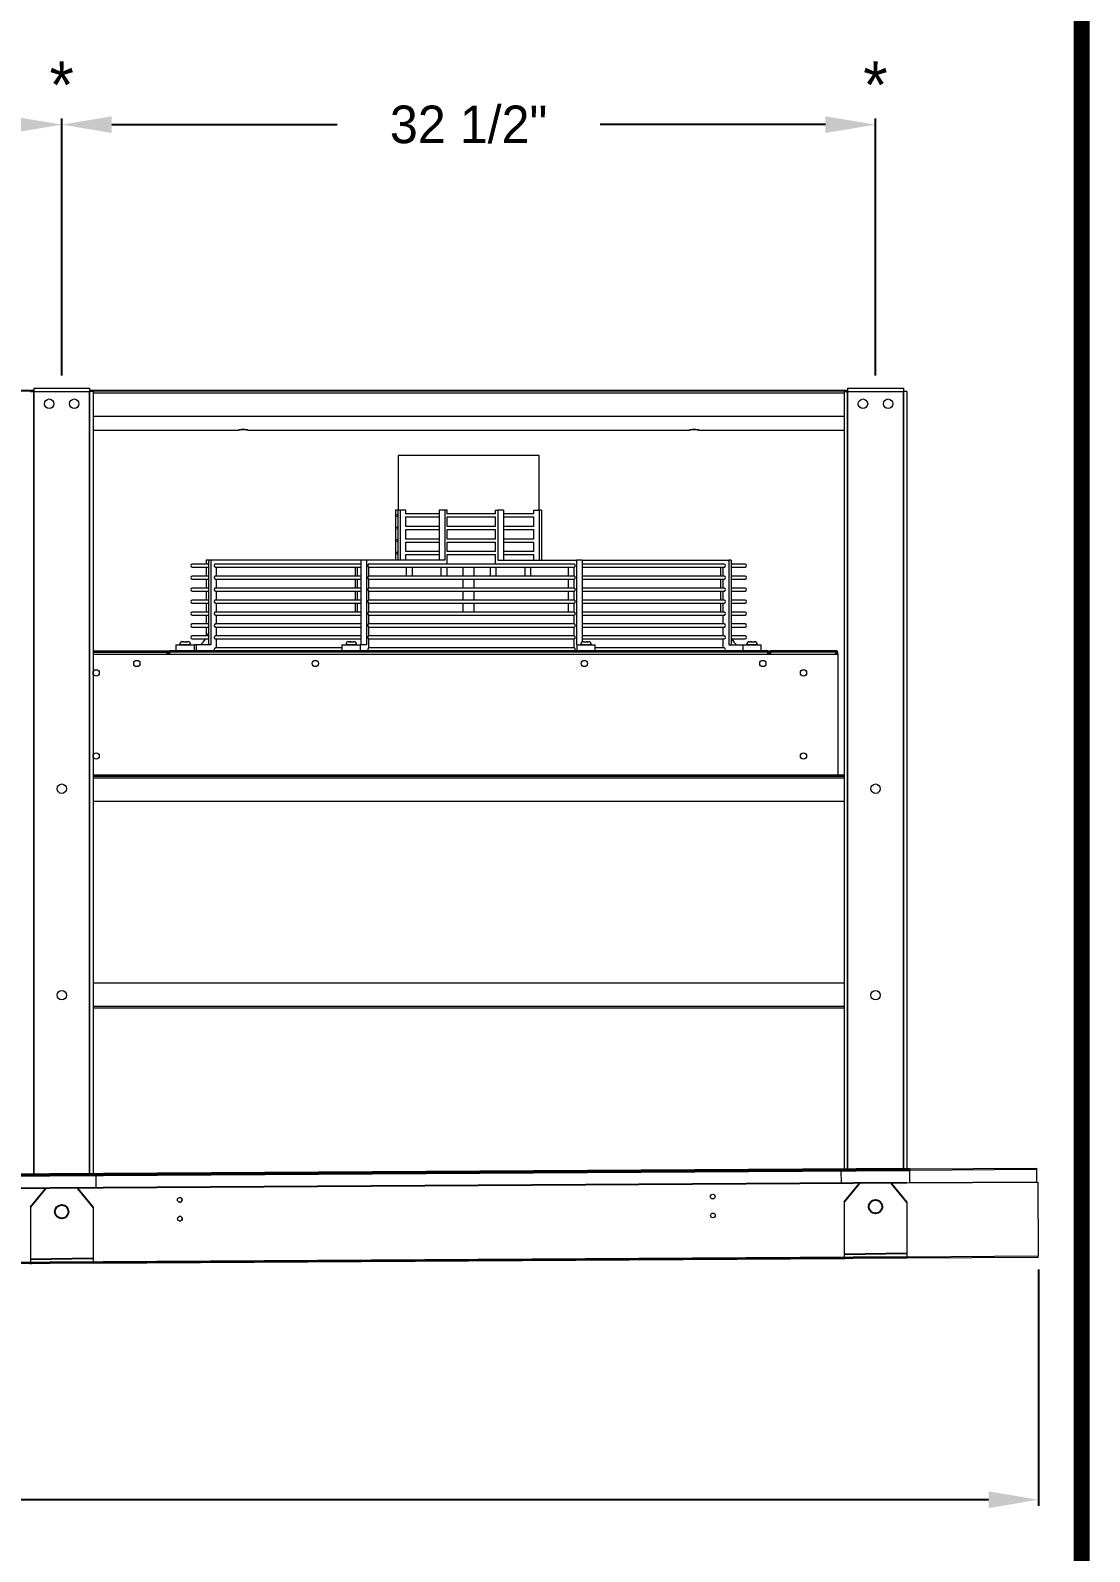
# Model space of a CAD drawing. Extents: x 6 to 271, y -23 to 146.
# Drawn here: x 225 to 267.3, y 29.4 to 90.2 of the extents above; entities that cross this region are included whole.
import ezdxf
from ezdxf.enums import TextEntityAlignment as Align

# ---------------------------------------------------------------- set-up
doc = ezdxf.new("R2010")
doc.units = 0
doc.header["$MEASUREMENT"] = 0
doc.layers.get('0').update_dxf_attribs({"linetype": 'CONTINUOUS'})
doc.layers.get('Defpoints').update_dxf_attribs({"linetype": 'CONTINUOUS'})
doc.dimstyles.get("Standard").update_dxf_attribs({"dimtxt": 1.5, "dimasz": 2, "dimexe": 0.25, "dimexo": 0.5, "dimgap": 0.75, "dimtad": 0, "dimtih": 1, "dimtoh": 1, "dimdec": 4, "dimzin": 0, "dimdsep": 46, "dimlunit": 5, "dimtxsty": 'STANDARD', "dimcen": 0.125, "dimclrd": 1, "dimclre": 1, "dimclrt": 1, "dimadec": 0, "dimazin": 0, "dimtfac": 1, "dimtdec": 4, "dimtofl": 0, "dimtmove": 0, "dimatfit": 3, "dimfxl": 1, "dimfrac": 2, "dimtolj": 1, "dimtzin": 0, "dimarcsym": 0})

# ---------------------------------------------------------------- blocks, each defined once
blk = doc.blocks.new('*D30')
at = {"color": 7, "lineweight": -2}
for p, q in [((265.292, 40.675), (265.292, 31.237)), ((90.295, 39.586), (90.295, 31.237)), ((92.295, 31.487), (174.794, 31.487)), ((263.292, 31.487), (180.794, 31.487))]:
    blk.add_line(p, q, dxfattribs=at)
at = {"color": 7}
for points in [[(92.295, 31.82), (92.295, 31.153), (90.295, 31.487)], [(263.292, 31.82), (263.292, 31.153), (265.292, 31.487)]]:
    blk.add_solid(points, dxfattribs=at)
at = {"layer": 'Defpoints', "color": 0}
for p in [(265.292, 41.175), (90.295, 40.086), (265.292, 31.487)]:
    blk.add_point(p, dxfattribs=at)
at = {"color": 7, "insert": (177.794, 31.487), "char_height": 1.5, "attachment_point": 5}
blk.add_mtext('\\A1;175"', dxfattribs=at)
blk = doc.blocks.new('*D35')
at = {"color": 7, "lineweight": -2}
for p, q in [((194.277, 76.382), (194.277, 86.652)), ((196.277, 86.402), (207.777, 86.402)), ((224.277, 86.402), (212.777, 86.402)), ((226.277, 76.382), (226.277, 86.652))]:
    blk.add_line(p, q, dxfattribs=at)
at = {"color": 7}
for points in [[(196.277, 86.735), (196.277, 86.068), (194.277, 86.402)], [(224.277, 86.735), (224.277, 86.068), (226.277, 86.402)]]:
    blk.add_solid(points, dxfattribs=at)
at = {"layer": 'Defpoints', "color": 0}
for p in [(226.277, 86.402), (194.277, 75.882), (226.277, 75.882)]:
    blk.add_point(p, dxfattribs=at)
at = {"color": 7, "insert": (210.277, 86.402), "char_height": 1.5, "attachment_point": 5}
blk.add_mtext('\\A1;32"', dxfattribs=at)
blk = doc.blocks.new('*D36')
at = {"color": 7, "lineweight": -2}
for p, q in [((226.277, 76.382), (226.277, 86.652)), ((228.277, 86.402), (237.277, 86.402)), ((256.777, 86.402), (247.777, 86.402)), ((258.777, 76.382), (258.777, 86.652))]:
    blk.add_line(p, q, dxfattribs=at)
at = {"color": 7}
for points in [[(228.277, 86.735), (228.277, 86.068), (226.277, 86.402)], [(256.777, 86.735), (256.777, 86.068), (258.777, 86.402)]]:
    blk.add_solid(points, dxfattribs=at)
at = {"layer": 'Defpoints', "color": 0}
for p in [(258.777, 86.402), (226.277, 75.882), (258.777, 75.882)]:
    blk.add_point(p, dxfattribs=at)
at = {"color": 7, "insert": (242.527, 86.402), "char_height": 1.5, "attachment_point": 5}
blk.add_mtext('\\A1;32 1/2"', dxfattribs=at)

msp = doc.modelspace()

# ---------------------------------------------------------------- linework, layer by layer
at = {"color": 0, "linetype": 'Continuous', "lineweight": 15}
for p, q in [((195.3912, 75.79855), (225.1622, 75.79855)), ((225.0267, 75.74684), (225.1612, 75.74684)), ((225.1612, 75.74684), (225.1612, 44.48201)), ((225.1622, 75.74684), (225.1612, 75.74684)), ((225.1622, 75.88234), (225.1622, 75.74784)), ((225.1622, 75.88234), (227.3912, 75.88234)), ((225.1622, 75.74784), (227.3912, 75.74784)), ((225.1622, 75.74684), (225.1622, 75.74784)), ((225.1622, 75.74684), (227.3912, 75.74684)), ((225.1622, 44.48201), (225.1622, 75.74684)), ((227.3912, 75.88234), (227.3912, 75.74784)), ((227.3912, 75.79855), (257.6622, 75.79855)), ((227.3912, 75.74684), (227.3912, 75.74784)), ((227.3912, 44.49574), (227.3912, 75.74684)), ((227.3922, 75.74684), (227.3912, 75.74684)), ((227.5267, 75.74684), (227.3922, 75.74684)), ((227.3922, 75.74684), (227.3922, 44.49575)), ((227.5267, 75.74684), (227.5267, 44.49658)), ((227.5267, 75.69384), (257.5267, 75.69384)), ((257.5267, 75.74684), (257.5267, 44.68136)), ((257.5267, 75.74684), (257.6612, 75.74684)), ((257.6612, 75.74684), (257.6612, 44.68219)), ((257.6622, 75.74684), (257.6612, 75.74684)), ((257.6622, 75.88234), (257.6622, 75.74784)), ((257.6622, 75.88234), (259.8912, 75.88234)), ((257.6622, 75.74784), (259.8912, 75.74784)), ((257.6622, 75.74684), (257.6622, 75.74784)), ((257.6622, 75.74684), (259.8912, 75.74684)), ((257.6622, 44.6822), (257.6622, 75.74684)), ((259.8912, 75.88234), (259.8912, 75.74784)), ((259.8912, 75.74684), (259.8912, 75.74784)), ((259.8912, 44.69593), (259.8912, 75.74684)), ((259.8922, 75.74684), (259.8912, 75.74684)), ((260.0267, 75.74684), (259.8922, 75.74684)), ((259.8922, 75.74684), (259.8922, 44.69593)), ((260.0267, 75.74684), (260.0267, 44.69676)), ((227.5267, 74.76509), (257.5267, 74.76509)), ((227.5267, 74.20301), (233.3392, 74.20301)), ((233.7142, 74.20301), (251.3392, 74.20301)), ((251.7142, 74.20301), (257.5267, 74.20301)), ((243.603, 73.19334), (239.7142, 73.19334)), ((245.3392, 73.19334), (243.603, 73.19334)), ((239.60948, 71.00234), (239.60948, 69.00734)), ((239.70286, 71.00234), (239.60948, 71.00234)), ((239.79623, 71.00234), (239.70286, 71.00234)), ((239.70286, 71.00234), (239.70286, 69.00734)), ((239.79623, 71.00234), (239.79623, 69.00734)), ((240.02166, 71.00234), (239.79623, 71.00234)), ((240.02166, 70.85152), (240.02166, 71.00234)), ((241.35703, 70.85246), (240.02166, 70.85246)), ((240.02166, 70.35152), (240.02166, 70.73339)), ((240.02166, 70.73246), (241.35703, 70.73246)), ((241.58245, 71.00234), (241.35703, 71.00234)), ((241.35703, 71.00234), (241.35703, 69.00734)), ((241.58245, 71.00234), (241.58245, 69.00734)), ((241.67583, 71.00234), (241.58245, 71.00234)), ((241.67583, 70.85152), (241.67583, 71.00234)), ((243.603, 70.85246), (241.67583, 70.85246)), ((241.67583, 70.35152), (241.67583, 70.73339)), ((241.67583, 70.73246), (243.603, 70.73246)), ((243.603, 70.85246), (243.603, 71.00234)), ((243.603, 71.00234), (243.69637, 71.00234)), ((243.603, 70.35246), (243.603, 70.73246)), ((243.69637, 71.00234), (243.69637, 69.00734)), ((243.9218, 71.00234), (243.69637, 71.00234)), ((243.9218, 71.00234), (243.9218, 69.00734)), ((245.12511, 70.85246), (243.9218, 70.85246)), ((243.9218, 70.73246), (245.12511, 70.73246)), ((245.12511, 70.85246), (245.12511, 71.00234)), ((245.12511, 71.00234), (245.35054, 71.00234)), ((245.12511, 70.35246), (245.12511, 70.73246)), ((245.35054, 71.00234), (245.35054, 69.00734)), ((245.44391, 71.00234), (245.35054, 71.00234)), ((245.44391, 71.00234), (245.44391, 69.00734)), ((241.35703, 70.35246), (240.02166, 70.35246)), ((240.02166, 69.85152), (240.02166, 70.23339)), ((240.02166, 70.23246), (241.35703, 70.23246)), ((243.603, 70.35246), (241.67583, 70.35246)), ((241.67583, 69.85152), (241.67583, 70.23339)), ((241.67583, 70.23246), (243.603, 70.23246)), ((243.603, 69.85246), (243.603, 70.23246)), ((245.12511, 70.35246), (243.9218, 70.35246)), ((243.9218, 70.23246), (245.12511, 70.23246)), ((245.12511, 69.85246), (245.12511, 70.23246)), ((241.35703, 69.85246), (240.02166, 69.85246)), ((240.02166, 69.35152), (240.02166, 69.73339)), ((240.02166, 69.73246), (241.35703, 69.73246)), ((241.35703, 69.35246), (240.02166, 69.35246)), ((243.603, 69.85246), (241.67583, 69.85246)), ((241.67583, 69.35152), (241.67583, 69.73339)), ((241.67583, 69.73246), (243.603, 69.73246)), ((243.603, 69.35246), (241.67583, 69.35246)), ((243.603, 69.35246), (243.603, 69.73246)), ((245.12511, 69.85246), (243.9218, 69.85246)), ((243.9218, 69.73246), (245.12511, 69.73246)), ((245.12511, 69.35246), (243.9218, 69.35246)), ((245.12511, 69.35246), (245.12511, 69.73246)), ((232.13305, 68.85246), (231.48658, 68.85246)), ((231.48658, 68.73246), (232.13305, 68.73246)), ((232.03968, 69.00734), (232.03968, 68.85246)), ((232.13305, 69.00734), (232.03968, 69.00734)), ((232.03968, 68.73246), (232.03968, 68.37379)), ((232.22643, 69.00734), (232.13305, 69.00734)), ((232.13305, 69.00734), (232.13305, 65.62634)), ((232.22643, 69.00734), (232.22643, 65.62634)), ((238.22151, 69.00734), (232.22643, 69.00734)), ((232.42283, 68.73246), (238.22151, 68.73246)), ((238.22151, 68.85246), (232.4229, 68.85246)), ((232.45185, 68.37379), (232.45185, 68.73246)), ((237.99608, 68.73246), (237.99608, 68.37379)), ((238.08946, 68.37379), (238.08946, 68.73246)), ((238.44694, 69.00734), (238.22151, 69.00734)), ((238.22151, 69.00734), (238.22151, 65.62634)), ((238.44694, 69.00734), (238.44694, 65.62634)), ((241.58245, 69.00734), (238.44694, 69.00734)), ((238.52829, 68.73246), (246.75157, 68.73246)), ((246.75157, 68.85246), (238.52842, 68.85246)), ((238.54031, 68.37379), (238.54031, 68.73246)), ((240.02166, 69.00734), (240.02166, 69.23339)), ((240.02166, 69.23246), (241.35703, 69.23246)), ((241.67583, 68.85246), (241.67583, 69.23339)), ((241.67583, 69.23246), (243.603, 69.23246)), ((243.603, 68.85246), (243.603, 69.23246)), ((243.69637, 69.00734), (246.83189, 69.00734)), ((243.9218, 69.23246), (245.12511, 69.23246)), ((245.12511, 69.00734), (245.12511, 69.23246)), ((246.51308, 68.37379), (246.51308, 68.73246)), ((246.73851, 68.37379), (246.73851, 68.73246)), ((246.83189, 69.00734), (246.83189, 65.62634)), ((247.05731, 69.00734), (246.83189, 69.00734)), ((247.05731, 69.00734), (247.05731, 65.73443)), ((247.05731, 69.00734), (252.92034, 69.00734)), ((252.72643, 68.85246), (247.05731, 68.85246)), ((247.05731, 68.73246), (252.72643, 68.73246)), ((252.60154, 68.37379), (252.60154, 68.73246)), ((252.69492, 68.37379), (252.69492, 68.73246)), ((252.92034, 69.00734), (252.92034, 65.62634)), ((253.01372, 69.00734), (252.92034, 69.00734)), ((253.01372, 69.00734), (253.01372, 65.62634)), ((253.56681, 68.85246), (253.01372, 68.85246)), ((253.01372, 68.73246), (253.56681, 68.73246)), ((232.13305, 68.37379), (231.48658, 68.37379)), ((231.48658, 68.25379), (232.13305, 68.25379)), ((232.03968, 68.25379), (232.03968, 67.89512)), ((232.42283, 68.25379), (238.22151, 68.25379)), ((238.22151, 68.37379), (232.4229, 68.37379)), ((232.45185, 67.89512), (232.45185, 68.25379)), ((237.99608, 68.25379), (237.99608, 67.89512)), ((238.08946, 67.89512), (238.08946, 68.25379)), ((238.52829, 68.25379), (246.75157, 68.25379)), ((246.75157, 68.37379), (238.52842, 68.37379)), ((238.54031, 67.89512), (238.54031, 68.25379)), ((246.51308, 67.89512), (246.51308, 68.25379)), ((246.73851, 67.89512), (246.73851, 68.25379)), ((252.72643, 68.37379), (247.05731, 68.37379)), ((247.05731, 68.25379), (252.72643, 68.25379)), ((252.60154, 67.89512), (252.60154, 68.25379)), ((252.69492, 67.89512), (252.69492, 68.25379)), ((253.56681, 68.37379), (253.01372, 68.37379)), ((253.01372, 68.25379), (253.56681, 68.25379)), ((232.13305, 67.89512), (231.48658, 67.89512)), ((231.48658, 67.77513), (232.13305, 67.77513)), ((232.03968, 67.77513), (232.03968, 67.41646)), ((232.42283, 67.77513), (238.22151, 67.77513)), ((238.22151, 67.89512), (232.4229, 67.89512)), ((232.45185, 67.41646), (232.45185, 67.77513)), ((237.99608, 67.77513), (237.99608, 67.41646)), ((238.08946, 67.41646), (238.08946, 67.77513)), ((238.52829, 67.77513), (246.75157, 67.77513)), ((246.75157, 67.89512), (238.52842, 67.89512)), ((238.54031, 67.41646), (238.54031, 67.77513)), ((246.51308, 67.41646), (246.51308, 67.77513)), ((246.73851, 67.41646), (246.73851, 67.77513)), ((252.72643, 67.89512), (247.05731, 67.89512)), ((247.05731, 67.77513), (252.72643, 67.77513)), ((252.60154, 67.41646), (252.60154, 67.77513)), ((252.69492, 67.41646), (252.69492, 67.77513)), ((253.56681, 67.89512), (253.01372, 67.89512)), ((253.01372, 67.77513), (253.56681, 67.77513)), ((232.13305, 67.41646), (231.48658, 67.41646)), ((231.48658, 67.29646), (232.13305, 67.29646)), ((232.13305, 66.93779), (231.48658, 66.93779)), ((232.03968, 67.29646), (232.03968, 66.93779)), ((232.42283, 67.29646), (238.22151, 67.29646)), ((238.22151, 67.41646), (232.4229, 67.41646)), ((238.22151, 66.93779), (232.4229, 66.93779)), ((232.45185, 66.93779), (232.45185, 67.29646)), ((237.99608, 67.29646), (237.99608, 66.93779)), ((238.08946, 66.93779), (238.08946, 67.29646)), ((238.52829, 67.29646), (246.75157, 67.29646)), ((246.75157, 67.41646), (238.52842, 67.41646)), ((246.75157, 66.93779), (238.52842, 66.93779)), ((238.54031, 66.93779), (238.54031, 67.29646)), ((246.51308, 66.93779), (246.51308, 67.29646)), ((246.73851, 66.93779), (246.73851, 67.29646)), ((252.72643, 67.41646), (247.05731, 67.41646)), ((247.05731, 67.29646), (252.72643, 67.29646)), ((252.72643, 66.93779), (247.05731, 66.93779)), ((252.60154, 66.93779), (252.60154, 67.29646)), ((252.69492, 66.93779), (252.69492, 67.29646)), ((253.56681, 67.41646), (253.01372, 67.41646)), ((253.01372, 67.29646), (253.56681, 67.29646)), ((253.56681, 66.93779), (253.01372, 66.93779)), ((231.48658, 66.81779), (232.13305, 66.81779)), ((232.13305, 66.45913), (231.48658, 66.45913)), ((231.48658, 66.33913), (232.13305, 66.33913)), ((232.03968, 66.81779), (232.03968, 66.45913)), ((232.03968, 66.33913), (232.03968, 65.98046)), ((232.42283, 66.81779), (238.22151, 66.81779)), ((232.42283, 66.33913), (238.22151, 66.33913)), ((238.22151, 66.45913), (232.4229, 66.45913)), ((232.45185, 66.45913), (232.45185, 66.81779)), ((232.45185, 65.98046), (232.45185, 66.33913)), ((238.52829, 66.81779), (246.75157, 66.81779)), ((238.52829, 66.33913), (246.75157, 66.33913)), ((246.75157, 66.45913), (238.52842, 66.45913)), ((238.54031, 66.45913), (238.54031, 66.81779)), ((238.54031, 65.98046), (238.54031, 66.33913)), ((246.73851, 66.45913), (246.73851, 66.81779)), ((246.73851, 65.98046), (246.73851, 66.33913)), ((247.05731, 66.81779), (252.72643, 66.81779)), ((252.72643, 66.45913), (247.05731, 66.45913)), ((247.05731, 66.33913), (252.72643, 66.33913)), ((252.69492, 66.45913), (252.69492, 66.81779)), ((252.69492, 65.98046), (252.69492, 66.33913)), ((253.01372, 66.81779), (253.56681, 66.81779)), ((253.56681, 66.45913), (253.01372, 66.45913)), ((253.01372, 66.33913), (253.56681, 66.33913)), ((230.84017, 65.62634), (230.86826, 65.62634)), ((230.86826, 65.62634), (231.57817, 65.62634)), ((231.42792, 65.62734), (230.99042, 65.62734)), ((231.11442, 65.75134), (231.11458, 65.75134)), ((231.11731, 65.75134), (231.11458, 65.75134)), ((231.11731, 65.75134), (231.12781, 65.75134)), ((231.13849, 65.75134), (231.12781, 65.75134)), ((231.13849, 65.75134), (231.21453, 65.75134)), ((231.22609, 65.75134), (231.21453, 65.75134)), ((231.23237, 65.75134), (231.22609, 65.75134)), ((231.23237, 65.75134), (231.25773, 65.75134)), ((231.27228, 65.75134), (231.25773, 65.75134)), ((231.27228, 65.75134), (231.30392, 65.75134)), ((232.13305, 65.98046), (231.48658, 65.98046)), ((231.48658, 65.86046), (232.13305, 65.86046)), ((231.64346, 65.62634), (231.57817, 65.62634)), ((231.64346, 65.62634), (231.64346, 65.38234)), ((232.22643, 65.62634), (231.64346, 65.62634)), ((232.42283, 65.86046), (238.22151, 65.86046)), ((238.22151, 65.98046), (232.4229, 65.98046)), ((232.45185, 65.5018), (232.45185, 65.86046)), ((237.46983, 65.62634), (237.49791, 65.62634)), ((237.49791, 65.62634), (238.20782, 65.62634)), ((238.05758, 65.62734), (237.62008, 65.62734)), ((237.74407, 65.75134), (237.77572, 65.75134)), ((237.79026, 65.75134), (237.77572, 65.75134)), ((237.79026, 65.75134), (237.81563, 65.75134)), ((237.82191, 65.75134), (237.81563, 65.75134)), ((237.83347, 65.75134), (237.82191, 65.75134)), ((237.83347, 65.75134), (237.90951, 65.75134)), ((237.92019, 65.75134), (237.90951, 65.75134)), ((237.92019, 65.75134), (237.93069, 65.75134)), ((237.93342, 65.75134), (237.93069, 65.75134)), ((237.93342, 65.75134), (237.93358, 65.75134)), ((238.44694, 65.62634), (238.20782, 65.62634)), ((238.52829, 65.86046), (246.75157, 65.86046)), ((246.75157, 65.98046), (238.52842, 65.98046)), ((238.54031, 65.5018), (238.54031, 65.86046)), ((246.73851, 65.5018), (246.73851, 65.86046)), ((246.83189, 65.62634), (246.84557, 65.62634)), ((246.84557, 65.62634), (246.87366, 65.62634)), ((246.87366, 65.62634), (247.58357, 65.62634)), ((247.01247, 65.62734), (246.99582, 65.62734)), ((247.43332, 65.62734), (247.01247, 65.62734)), ((252.72643, 65.98046), (247.05731, 65.98046)), ((247.05731, 65.86046), (252.72643, 65.86046)), ((247.11982, 65.75134), (247.11997, 65.75134)), ((247.1227, 65.75134), (247.11997, 65.75134)), ((247.1227, 65.75134), (247.13321, 65.75134)), ((247.14389, 65.75134), (247.13321, 65.75134)), ((247.14389, 65.75134), (247.21993, 65.75134)), ((247.23148, 65.75134), (247.21993, 65.75134)), ((247.23776, 65.75134), (247.23148, 65.75134)), ((247.23776, 65.75134), (247.26313, 65.75134)), ((247.27767, 65.75134), (247.26313, 65.75134)), ((247.27767, 65.75134), (247.30932, 65.75134)), ((252.69492, 65.5018), (252.69492, 65.86046)), ((252.92034, 65.62634), (253.47522, 65.62634)), ((253.56681, 65.98046), (253.01372, 65.98046)), ((253.01372, 65.86046), (253.56681, 65.86046)), ((253.47522, 65.62634), (253.50331, 65.62634)), ((253.50331, 65.62634), (254.21322, 65.62634)), ((253.76051, 65.62734), (253.62547, 65.62734)), ((253.74947, 65.75134), (253.78112, 65.75134)), ((254.06297, 65.62734), (253.76051, 65.62734)), ((253.79566, 65.75134), (253.78112, 65.75134)), ((253.79566, 65.75134), (253.82103, 65.75134)), ((253.82731, 65.75134), (253.82103, 65.75134)), ((253.83886, 65.75134), (253.82731, 65.75134)), ((253.83886, 65.75134), (253.9149, 65.75134)), ((253.92558, 65.75134), (253.9149, 65.75134)), ((253.92558, 65.75134), (253.93609, 65.75134)), ((253.93882, 65.75134), (253.93609, 65.75134)), ((253.93882, 65.75134), (253.93897, 65.75134)), ((227.5267, 65.38234), (230.4757, 65.38234)), ((227.5267, 65.33134), (230.4757, 65.33134)), ((227.5267, 65.25734), (257.2767, 65.25734)), ((230.4757, 65.38234), (230.4757, 65.33134)), ((230.4757, 65.33134), (230.4757, 65.25734)), ((230.5267, 65.33134), (230.4767, 65.33134)), ((230.4767, 65.33134), (230.4767, 65.25734)), ((230.5745, 65.33354), (230.5267, 65.33354)), ((230.5267, 65.33354), (230.5267, 65.25734)), ((230.5745, 65.33354), (230.5745, 65.25734)), ((254.4779, 65.38234), (230.5755, 65.38234)), ((230.5755, 65.38234), (230.5755, 65.33354)), ((254.4779, 65.33354), (230.5755, 65.33354)), ((230.5755, 65.33354), (230.5755, 65.25734)), ((237.46983, 65.5018), (232.4229, 65.5018)), ((246.75157, 65.5018), (238.52842, 65.5018)), ((252.72643, 65.5018), (247.58357, 65.5018)), ((254.4779, 65.38234), (254.4779, 65.33354)), ((254.4779, 65.33354), (254.4779, 65.25734)), ((254.4789, 65.33354), (254.5267, 65.33354)), ((254.4789, 65.25734), (254.4789, 65.33354)), ((254.5267, 65.25734), (254.5267, 65.33354)), ((254.5767, 65.33134), (254.5267, 65.33134)), ((254.5767, 65.33134), (254.5767, 65.25734)), ((254.5777, 65.33134), (254.5777, 65.38234)), ((257.2257, 65.38234), (254.5777, 65.38234)), ((254.5777, 65.25734), (254.5777, 65.33134)), ((257.2247, 65.33134), (254.5777, 65.33134)), ((257.2247, 65.33134), (257.1507, 65.25734)), ((257.1527, 65.25734), (257.2257, 65.33034)), ((257.2257, 65.33234), (257.2257, 65.38234)), ((257.2257, 65.33034), (257.2257, 65.25734)), ((257.2767, 65.33134), (257.2267, 65.33134)), ((257.2767, 65.25734), (257.2767, 65.33134)), ((257.2767, 65.25734), (257.2767, 60.43334)), ((227.5267, 60.43334), (257.2767, 60.43334)), ((227.5267, 60.43234), (257.2767, 60.43234)), ((227.5267, 60.38234), (257.5267, 60.38234)), ((227.5267, 60.31884), (257.5267, 60.31884)), ((257.2767, 60.43334), (257.2767, 60.43234)), ((257.2767, 60.43234), (257.2767, 60.38234)), ((257.2777, 60.43234), (257.2777, 60.38234)), ((257.2777, 60.43234), (257.5267, 60.43234)), ((227.5267, 59.38234), (257.5267, 59.38234)), ((227.5267, 52.13234), (257.5267, 52.13234)), ((227.5267, 51.19584), (257.5267, 51.19584)), ((227.5267, 51.13234), (257.5267, 51.13234)), ((227.64574, 44.49563), (257.39516, 44.68041)), ((227.64574, 44.49563), (227.64601, 44.45144)), ((227.64601, 44.45144), (257.39544, 44.63622)), ((227.64919, 43.93971), (227.64601, 44.45144)), ((257.39544, 44.63622), (257.39516, 44.68041)), ((257.39544, 44.63622), (257.39861, 44.1245)), ((260.14511, 44.69749), (265.20751, 44.72894)), ((260.14511, 44.69749), (260.14538, 44.6533)), ((260.14538, 44.6533), (265.20779, 44.68474)), ((260.14856, 44.14158), (260.14538, 44.6533)), ((265.20751, 44.72894), (265.20779, 44.68474)), ((265.20779, 44.68474), (265.21096, 44.17302)), ((227.5267, 43.93825), (257.5267, 44.12459)), ((257.39861, 44.1245), (227.64919, 43.93971)), ((260.0267, 44.14011), (265.27347, 44.1727)), ((265.21096, 44.17302), (260.14856, 44.14158)), ((265.29179, 41.22376), (265.27347, 44.1727)), ((225.0267, 43.16314), (225.0267, 40.94948)), ((227.5267, 43.16314), (227.5267, 40.99047)), ((257.5267, 43.36333), (257.5267, 41.14967)), ((260.0267, 43.36333), (260.0267, 41.19066)), ((227.5267, 40.98919), (257.5267, 41.17553)), ((227.5267, 40.93819), (257.5267, 41.12453)), ((260.0267, 41.19106), (265.29179, 41.22376)), ((260.0267, 41.14006), (265.2411, 41.17244)), ((265.2411, 41.17244), (265.2921, 41.17276))]:
    msp.add_line(p, q, dxfattribs=at)
at = {"color": 0}
for p, q in [((260.14511, 44.69749), (96.39821, 43.68888)), ((96.39854, 43.63622), (260.14539, 44.65295)), ((260.0267, 44.14011), (96.5267, 43.12457)), ((225.63724, 43.90889), (225.0267, 43.16314)), ((226.91615, 43.90889), (227.5267, 43.16314)), ((258.13724, 44.10908), (257.5267, 43.36333)), ((259.41615, 44.10908), (260.0267, 43.36333)), ((260.0267, 41.31566), (257.5267, 41.27467)), ((96.5267, 40.17551), (260.0267, 41.19106)), ((260.0267, 41.14006), (96.5267, 40.12451)), ((227.5267, 41.11547), (225.0267, 41.07448)), ((225.0267, 40.94948), (225.0267, 40.89848)), ((257.5267, 41.14967), (257.5267, 41.09866)), ((260.0267, 41.19106), (260.0267, 41.14006))]:
    msp.add_line(p, q, dxfattribs=at)
at = {"color": 0, "const_width": 0.63999}
msp.add_lwpolyline([(11.00839, -18.24898), (267.00583, -18.24898), (267.00583, 141.74942), (11.00839, 141.74942), (11.00839, -18.24898)], dxfattribs=at)
at = {"color": 0, "linetype": 'Continuous', "lineweight": 15, "flags": 128}
for points in [[(233.3392, 74.20301), (233.34679, 74.20907), (233.36896, 74.21463), (233.40391, 74.21926), (233.44881, 74.22256), (233.50001, 74.22429), (233.55338, 74.22429), (233.60459, 74.22256), (233.64948, 74.21926), (233.68443, 74.21463), (233.7066, 74.20907), (233.7142, 74.20301)], [(233.7142, 74.20301), (233.70653, 74.20906), (233.68433, 74.21462), (233.64938, 74.21923), (233.60451, 74.22253), (233.55336, 74.22425), (233.50004, 74.22425), (233.44888, 74.22253), (233.40401, 74.21923), (233.36906, 74.21462), (233.34686, 74.20906), (233.3392, 74.20301)], [(251.3392, 74.20301), (251.34679, 74.20907), (251.36896, 74.21463), (251.40391, 74.21926), (251.44881, 74.22256), (251.50001, 74.22429), (251.55338, 74.22429), (251.60459, 74.22256), (251.64948, 74.21926), (251.68443, 74.21463), (251.7066, 74.20907), (251.7142, 74.20301)], [(251.7142, 74.20301), (251.70654, 74.20906), (251.68433, 74.21462), (251.64938, 74.21923), (251.60452, 74.22253), (251.55336, 74.22425), (251.50004, 74.22425), (251.44888, 74.22253), (251.40401, 74.21923), (251.36906, 74.21462), (251.34686, 74.20906), (251.3392, 74.20301)], [(246.75157, 68.85246), (246.75162, 68.85246), (246.7609, 68.84728), (246.76858, 68.83275), (246.77336, 68.81135), (246.77442, 68.78673), (246.77159, 68.76308), (246.76534, 68.74444), (246.75674, 68.734), (246.75157, 68.73246)], [(246.75157, 68.37379), (246.75582, 68.37275), (246.76419, 68.36392), (246.7706, 68.34734), (246.77408, 68.32558), (246.77408, 68.302), (246.7706, 68.28024), (246.76419, 68.26366), (246.75582, 68.25483), (246.75157, 68.25379)], [(246.75157, 67.89512), (246.75582, 67.89409), (246.76419, 67.88525), (246.7706, 67.86867), (246.77408, 67.84691), (246.77408, 67.82333), (246.7706, 67.80158), (246.76419, 67.785), (246.75582, 67.77616), (246.75157, 67.77513)], [(246.75157, 67.41646), (246.75582, 67.41542), (246.76419, 67.40658), (246.7706, 67.39001), (246.77408, 67.36825), (246.77408, 67.34467), (246.7706, 67.32291), (246.76419, 67.30633), (246.75582, 67.2975), (246.75157, 67.29646)], [(246.75157, 66.93779), (246.75582, 66.93675), (246.76419, 66.92792), (246.7706, 66.91134), (246.77408, 66.88958), (246.77408, 66.866), (246.7706, 66.84424), (246.76419, 66.82767), (246.75582, 66.81883), (246.75157, 66.81779)], [(246.75157, 66.45913), (246.75582, 66.45809), (246.76419, 66.44925), (246.7706, 66.43268), (246.77408, 66.41092), (246.77408, 66.38734), (246.7706, 66.36558), (246.76419, 66.349), (246.75582, 66.34017), (246.75157, 66.33913)], [(232.13305, 66.12526), (232.0945, 66.00901), (232.08253, 65.98046)], [(246.75157, 65.98046), (246.75582, 65.97942), (246.76419, 65.97059), (246.7706, 65.95401), (246.77408, 65.93225), (246.77408, 65.90867), (246.7706, 65.88691), (246.76419, 65.87034), (246.75582, 65.8615), (246.75157, 65.86046)], [(246.75157, 65.5018), (246.75608, 65.50063), (246.76452, 65.49135), (246.77089, 65.4742), (246.7742, 65.4519), (246.77391, 65.42799), (246.77251, 65.41722)], [(265.2921, 39.86026), (265.2921, 39.86124), (265.29208, 39.86414), (265.29205, 39.86886), (265.29201, 39.8752), (265.29196, 39.88293), (265.2919, 39.89174), (265.29185, 39.90131), (265.29179, 39.91126)]]:
    msp.add_lwpolyline(points, dxfattribs=at)
at = {"color": 0, "linetype": 'Continuous', "lineweight": 15}
for centre, radius in [((225.7767, 75.25734), 0.1875), ((226.7767, 75.25734), 0.1875), ((258.2767, 75.25734), 0.1875), ((259.2767, 75.25734), 0.1875), ((229.2767, 64.88234), 0.125), ((236.4017, 64.88234), 0.125), ((247.1517, 64.88234), 0.125), ((254.2767, 64.88234), 0.125), ((227.6517, 64.50734), 0.125), ((255.9017, 64.50734), 0.125), ((227.6517, 61.18334), 0.125), ((255.9017, 61.18334), 0.125), ((226.2767, 59.88234), 0.1875), ((258.7767, 59.88234), 0.1875), ((226.2767, 51.63234), 0.1875), ((258.7767, 51.63234), 0.1875), ((230.99323, 43.45977), 0.09375), ((252.27682, 43.59197), 0.09375), ((230.99789, 42.70978), 0.09375), ((252.28148, 42.84198), 0.09375)]:
    msp.add_circle(centre, radius, dxfattribs=at)
at = {"color": 0}
for centre in [(226.2767, 42.98746), (258.7767, 43.18765)]:
    msp.add_circle(centre, 0.26853, dxfattribs=at)
at = {"color": 0, "linetype": 'Continuous', "lineweight": 15}
for centre, radius, start, end in [((239.7142, 70.79246), 0.06, 100.8922831, 259.1077169), ((239.7142, 70.29246), 0.06, 100.8922831, 259.1077169), ((239.7142, 69.79246), 0.06, 100.8922831, 259.1077169), ((239.7142, 69.29246), 0.06, 100.8922831, 259.1077169), ((231.48658, 68.79246), 0.06, 90, 270), ((252.72326, 68.79246), 0.06008, 273.0272303, 86.9727697), ((253.56681, 68.79246), 0.06, 270, 90), ((231.48658, 68.31379), 0.06, 90, 270), ((252.72314, 68.31379), 0.06009, 273.1445885, 86.8554115), ((253.56681, 68.31379), 0.06, 270, 90), ((231.48658, 67.83512), 0.06, 90, 270), ((252.72314, 67.83512), 0.06009, 273.1430274, 86.8569726), ((253.56681, 67.83512), 0.06, 270, 90), ((231.48658, 67.35646), 0.06, 90, 270), ((231.48658, 66.87779), 0.06, 90, 270), ((252.72314, 67.35646), 0.06009, 273.1445885, 86.8554115), ((252.72314, 66.87779), 0.06009, 273.1430274, 86.8569726), ((253.56681, 67.35646), 0.06, 270, 90), ((253.56681, 66.87779), 0.06, 270, 90), ((231.48658, 66.39913), 0.06, 90, 270), ((252.72314, 66.39913), 0.06009, 273.1445885, 86.8554115), ((253.56681, 66.39913), 0.06, 270, 90), ((231.11442, 65.62734), 0.124, 90, 180), ((231.30392, 65.62734), 0.124, 0, 90), ((231.48658, 65.92046), 0.06, 90, 270), ((231.1664, 66.38134), 1, 310.9746302, 328.6087893), ((237.74408, 65.62734), 0.124, 90, 180), ((237.93358, 65.62734), 0.124, 0, 90), ((247.11982, 65.62734), 0.124, 90, 180), ((247.30932, 65.62734), 0.124, 0, 90), ((252.72314, 65.92046), 0.06009, 273.1445885, 86.8554115), ((253.887, 66.38134), 1, 211.3912107, 229.0253698), ((253.56681, 65.92046), 0.06, 270, 90), ((253.74947, 65.62734), 0.124, 90, 180), ((253.93897, 65.62734), 0.124, 0, 90), ((230.4757, 65.33134), 0.051, 0, 90), ((230.4757, 65.33134), 0.001, 0, 90), ((230.5755, 65.33354), 0.0488, 90, 180), ((230.5755, 65.33354), 0.001, 90, 180), ((252.72295, 65.44231), 0.05959, 335.0968911, 86.6509162), ((254.4779, 65.33354), 0.0488, 360, 90), ((254.4779, 65.33354), 0.001, 0, 90), ((254.5777, 65.33134), 0.051, 90, 180), ((254.5777, 65.33134), 0.001, 90, 180), ((257.2257, 65.33134), 0.051, 0, 90), ((257.2257, 65.33134), 0.001, 0, 90), ((257.2777, 60.43334), 0.001, 180, 270), ((227.31989, 43.93717), 0.32931, 0.3188823, 0.4418804), ((257.40931, 44.12421), 0.0107, 178.4869955, 182.2737672), ((260.17702, 44.14141), 0.02846, 179.6686691, 181.0920935), ((265.20391, 44.17262), 0.00706, 357.5120103, 3.2487524), ((230.99152, 43.45976), 0.09375, 0.3558767, 89.8320139), ((230.99152, 43.45976), 0.09375, 270.8797399, 0.3558767), ((230.99618, 42.70977), 0.09375, 0.3558767, 89.8320206), ((230.99618, 42.70977), 0.09375, 270.8797329, 0.3558767)]:
    msp.add_arc(centre, radius, start, end, dxfattribs=at)
for points in [[(225.1622, 75.75734), (195.3912, 75.75734)], [(257.6622, 75.75734), (227.3912, 75.75734)], [(227.5267, 74.2026), (233.3392, 74.2026)], [(233.7142, 74.2026), (251.3392, 74.2026)], [(251.7142, 74.2026), (257.5267, 74.2026)], [(239.7142, 73.19334), (239.7142, 71.00234)], [(245.3392, 71.00234), (245.3392, 73.19334)], [(240.03657, 68.73246), (240.03657, 68.37379)], [(240.28656, 68.37379), (240.28656, 68.73246)], [(241.42203, 68.73246), (241.42203, 68.37379)], [(241.67203, 68.37379), (241.67203, 68.73246)], [(242.3002, 68.73246), (242.3002, 68.37379)], [(242.7532, 68.37379), (242.7532, 68.73246)], [(243.38137, 68.73246), (243.38137, 68.37379)], [(243.63137, 68.37379), (243.63137, 68.73246)], [(244.76683, 68.73246), (244.76683, 68.37379)], [(245.01683, 68.37379), (245.01683, 68.73246)], [(242.3002, 68.25379), (242.3002, 67.89512)], [(242.7532, 67.89512), (242.7532, 68.25379)], [(242.3002, 67.77513), (242.3002, 67.41646)], [(242.7532, 67.41646), (242.7532, 67.77513)], [(242.3002, 67.29646), (242.3002, 66.93779)], [(242.7532, 66.93779), (242.7532, 67.29646)], [(230.84017, 65.62634), (230.84017, 65.38234)], [(230.99042, 65.62734), (230.99042, 65.62634)], [(231.11458, 65.75134), (231.1106, 65.75127)], [(231.1106, 65.75127), (231.11731, 65.75134)], [(231.12781, 65.75134), (231.13452, 65.75127)], [(231.13452, 65.75127), (231.13849, 65.75134)], [(231.21453, 65.75134), (231.21618, 65.75127)], [(231.21618, 65.75127), (231.23237, 65.75134)], [(231.25773, 65.75134), (231.27392, 65.75127)], [(231.27392, 65.75127), (231.27228, 65.75134)], [(231.42792, 65.62634), (231.42792, 65.62734)], [(231.57817, 65.38234), (231.57817, 65.62634)], [(237.46983, 65.62634), (237.46983, 65.38234)], [(237.62008, 65.62734), (237.62008, 65.62634)], [(237.77572, 65.75134), (237.77408, 65.75127)], [(237.77408, 65.75127), (237.79026, 65.75134)], [(237.81563, 65.75134), (237.83182, 65.75127)], [(237.83182, 65.75127), (237.83347, 65.75134)], [(237.90951, 65.75134), (237.91348, 65.75127)], [(237.91348, 65.75127), (237.92019, 65.75134)], [(237.93069, 65.75134), (237.9374, 65.75127)], [(237.9374, 65.75127), (237.93342, 65.75134)], [(238.05758, 65.62634), (238.05758, 65.62734)], [(238.20782, 65.38234), (238.20782, 65.62634)], [(246.84557, 65.62634), (246.84557, 65.38234)], [(246.99582, 65.62734), (246.99582, 65.62634)], [(247.11997, 65.75134), (247.116, 65.75127)], [(247.116, 65.75127), (247.1227, 65.75134)], [(247.13321, 65.75134), (247.13991, 65.75127)], [(247.13991, 65.75127), (247.14389, 65.75134)], [(247.21993, 65.75134), (247.22157, 65.75127)], [(247.22157, 65.75127), (247.23776, 65.75134)], [(247.26313, 65.75134), (247.27932, 65.75127)], [(247.27932, 65.75127), (247.27767, 65.75134)], [(247.43332, 65.62634), (247.43332, 65.62734)], [(247.58357, 65.38234), (247.58357, 65.62634)], [(253.47522, 65.62634), (253.47522, 65.38234)], [(253.62547, 65.62734), (253.62547, 65.62634)], [(253.78112, 65.75134), (253.77947, 65.75127)], [(253.77947, 65.75127), (253.79566, 65.75134)], [(253.82103, 65.75134), (253.83722, 65.75127)], [(253.83722, 65.75127), (253.83886, 65.75134)], [(253.9149, 65.75134), (253.91888, 65.75127)], [(253.91888, 65.75127), (253.92558, 65.75134)], [(253.93609, 65.75134), (253.94279, 65.75127)], [(253.94279, 65.75127), (253.93882, 65.75134)], [(254.06297, 65.62634), (254.06297, 65.62734)], [(254.21322, 65.38234), (254.21322, 65.62634)], [(257.22608, 65.33059), (257.2257, 65.33034)], [(257.2267, 65.33134), (257.22662, 65.33109)]]:
    msp.add_open_spline(points, degree=1, dxfattribs=at)
for points, knots in [([(232.42887, 68.85124), (232.42568, 68.85178), (232.41632, 68.85336), (232.40075, 68.84854), (232.38479, 68.83773), (232.3731, 68.82148), (232.36702, 68.80205), (232.36723, 68.78151), (232.37371, 68.76225), (232.38573, 68.74625), (232.40189, 68.73597), (232.41607, 68.73156), (232.42391, 68.73292), (232.42561, 68.73321)], [0, 0, 0, 0, 0.05278572, 0.15493867, 0.25708663, 0.35921651, 0.46132704, 0.56341042, 0.66548945, 0.76757724, 0.86968267, 0.9718143, 1, 1, 1, 1]), ([(238.53085, 68.85171), (238.53054, 68.85192), (238.52773, 68.85384), (238.52209, 68.85103), (238.515, 68.8429), (238.50936, 68.82842), (238.50587, 68.81006), (238.5049, 68.78967), (238.50657, 68.76963), (238.51069, 68.75208), (238.51679, 68.7394), (238.52306, 68.73269), (238.52704, 68.73314), (238.52844, 68.7333)], [0, 0, 0, 0, 0.01292207, 0.11640431, 0.21988386, 0.32335325, 0.42679866, 0.5302248, 0.63363349, 0.7370493, 0.84047648, 0.94393015, 1, 1, 1, 1]), ([(232.42887, 68.37258), (232.42568, 68.37311), (232.41632, 68.37469), (232.40075, 68.36987), (232.38479, 68.35907), (232.3731, 68.34282), (232.36702, 68.32339), (232.36723, 68.30285), (232.37371, 68.28358), (232.38573, 68.26759), (232.40189, 68.25731), (232.41607, 68.25289), (232.42391, 68.25425), (232.42561, 68.25455)], [0, 0, 0, 0, 0.05278626, 0.15494043, 0.25708822, 0.35921795, 0.46132268, 0.56341185, 0.66549072, 0.76757375, 0.86968212, 0.97181359, 1, 1, 1, 1]), ([(238.53085, 68.37304), (238.53054, 68.37326), (238.52773, 68.37518), (238.52209, 68.37237), (238.515, 68.36423), (238.50936, 68.34975), (238.50587, 68.3314), (238.5049, 68.311), (238.50657, 68.29097), (238.51069, 68.27341), (238.51679, 68.26073), (238.52306, 68.25403), (238.52704, 68.25448), (238.52844, 68.25464)], [0, 0, 0, 0, 0.01292209, 0.11640448, 0.21988672, 0.32335205, 0.42680301, 0.53022332, 0.63363805, 0.73704888, 0.84047621, 0.94393002, 1, 1, 1, 1]), ([(232.42892, 67.89398), (232.42492, 67.89449), (232.41472, 67.89581), (232.39856, 67.89018), (232.38305, 67.8786), (232.372, 67.86183), (232.36669, 67.84214), (232.36771, 67.82163), (232.37494, 67.80269), (232.38758, 67.78723), (232.40412, 67.7778), (232.41769, 67.77399), (232.42471, 67.77544), (232.42562, 67.77563)], [0, 0, 0, 0, 0.06581696, 0.16795542, 0.27009101, 0.37220493, 0.4742996, 0.57636966, 0.67843916, 0.78051702, 0.88261539, 0.98474, 1, 1, 1, 1]), ([(238.53088, 67.89391), (238.52936, 67.89446), (238.52528, 67.89593), (238.51868, 67.89071), (238.51216, 67.8795), (238.50745, 67.86299), (238.50509, 67.84342), (238.50535, 67.82288), (238.50819, 67.80379), (238.51331, 67.78803), (238.52008, 67.7783), (238.52548, 67.77413), (238.52823, 67.77529), (238.52843, 67.77537)], [0, 0, 0, 0, 0.06115942, 0.16460909, 0.26805054, 0.37147345, 0.47487351, 0.57825107, 0.68162199, 0.78500395, 0.88840593, 0.99183225, 1, 1, 1, 1]), ([(232.42892, 67.41531), (232.42492, 67.41583), (232.41472, 67.41715), (232.39856, 67.41152), (232.38305, 67.39993), (232.372, 67.38317), (232.36669, 67.36347), (232.36771, 67.34296), (232.37494, 67.32402), (232.38758, 67.30857), (232.40412, 67.29914), (232.41769, 67.29532), (232.42471, 67.29678), (232.42562, 67.29697)], [0, 0, 0, 0, 0.06581707, 0.16795731, 0.27009305, 0.37220714, 0.47429626, 0.57637242, 0.67844209, 0.78051568, 0.88261421, 0.98473997, 1, 1, 1, 1]), ([(232.42892, 66.93664), (232.42492, 66.93716), (232.41472, 66.93848), (232.39856, 66.93285), (232.38305, 66.92126), (232.372, 66.9045), (232.36669, 66.88481), (232.36771, 66.8643), (232.37494, 66.84536), (232.38758, 66.8299), (232.40412, 66.82047), (232.41769, 66.81666), (232.42471, 66.81811), (232.42562, 66.8183)], [0, 0, 0, 0, 0.06581696, 0.16795542, 0.27009101, 0.37220493, 0.4742996, 0.57636966, 0.67843916, 0.78051702, 0.88261539, 0.98474, 1, 1, 1, 1]), ([(238.53088, 67.41525), (238.52936, 67.41579), (238.52528, 67.41727), (238.51868, 67.41204), (238.51216, 67.40083), (238.50745, 67.38432), (238.50509, 67.36475), (238.50535, 67.34422), (238.50819, 67.32512), (238.51331, 67.30936), (238.52008, 67.29963), (238.52548, 67.29547), (238.52823, 67.29662), (238.52843, 67.29671)], [0, 0, 0, 0, 0.0611599, 0.16461104, 0.26805245, 0.37147532, 0.47486959, 0.57825313, 0.68162401, 0.78500593, 0.88840484, 0.99183226, 1, 1, 1, 1]), ([(238.53088, 66.93658), (238.52936, 66.93713), (238.52528, 66.9386), (238.51868, 66.93338), (238.51216, 66.92216), (238.50745, 66.90565), (238.50509, 66.88609), (238.50535, 66.86555), (238.50819, 66.84646), (238.51331, 66.8307), (238.52008, 66.82096), (238.52548, 66.8168), (238.52823, 66.81796), (238.52843, 66.81804)], [0, 0, 0, 0, 0.06115942, 0.16460909, 0.26805054, 0.37147345, 0.47487351, 0.57825107, 0.68162199, 0.78500395, 0.88840593, 0.99183225, 1, 1, 1, 1]), ([(232.42887, 66.45791), (232.42568, 66.45845), (232.41632, 66.46003), (232.40075, 66.45521), (232.38479, 66.44441), (232.3731, 66.42815), (232.36702, 66.40872), (232.36723, 66.38818), (232.37371, 66.36892), (232.38573, 66.35292), (232.40189, 66.34264), (232.41607, 66.33823), (232.42391, 66.33959), (232.42561, 66.33988)], [0, 0, 0, 0, 0.05278579, 0.15494027, 0.25708516, 0.35921988, 0.46132492, 0.56341439, 0.66549357, 0.7675769, 0.86968248, 0.97181426, 1, 1, 1, 1]), ([(238.53085, 66.45838), (238.53054, 66.45859), (238.52773, 66.46051), (238.52209, 66.4577), (238.515, 66.44957), (238.50936, 66.43509), (238.50587, 66.41673), (238.5049, 66.39634), (238.50657, 66.3763), (238.51069, 66.35875), (238.51679, 66.34607), (238.52306, 66.33936), (238.52704, 66.33982), (238.52844, 66.33997)], [0, 0, 0, 0, 0.01292209, 0.11640448, 0.21988672, 0.32335205, 0.42680301, 0.53022332, 0.63363805, 0.73704888, 0.84047621, 0.94393002, 1, 1, 1, 1]), ([(232.42887, 65.97925), (232.42568, 65.97979), (232.41632, 65.98136), (232.40075, 65.97654), (232.38479, 65.96574), (232.3731, 65.94949), (232.36702, 65.93006), (232.36723, 65.90952), (232.37371, 65.89025), (232.38573, 65.87426), (232.40189, 65.86398), (232.41607, 65.85956), (232.42391, 65.86092), (232.42561, 65.86122)], [0, 0, 0, 0, 0.05278573, 0.15493871, 0.25708669, 0.35921659, 0.46132433, 0.5634107, 0.66548975, 0.76757526, 0.86968227, 0.97181391, 1, 1, 1, 1]), ([(238.53085, 65.97971), (238.53054, 65.97993), (238.52773, 65.98185), (238.52209, 65.97904), (238.515, 65.9709), (238.50936, 65.95642), (238.50587, 65.93807), (238.5049, 65.91768), (238.50657, 65.89764), (238.51069, 65.88008), (238.51679, 65.8674), (238.52306, 65.8607), (238.52704, 65.86115), (238.52844, 65.86131)], [0, 0, 0, 0, 0.01292207, 0.11640428, 0.21988508, 0.32335235, 0.42680043, 0.53022654, 0.63363521, 0.73704844, 0.84047749, 0.94393011, 1, 1, 1, 1]), ([(232.42893, 65.50066), (232.42485, 65.50117), (232.41455, 65.50246), (232.39833, 65.49674), (232.38287, 65.48508), (232.37188, 65.46826), (232.36671, 65.44857), (232.36746, 65.43082), (232.37096, 65.42087), (232.37225, 65.41722)], [0, 0, 0, 0, 0.1054044, 0.26576068, 0.42609954, 0.58640924, 0.74668242, 0.90692256, 1, 1, 1, 1]), ([(238.53085, 65.50058), (238.52978, 65.5011), (238.52617, 65.50286), (238.5199, 65.49864), (238.51315, 65.4885), (238.50808, 65.47268), (238.50534, 65.45354), (238.50505, 65.43407), (238.50662, 65.42246), (238.50734, 65.41722)], [0, 0, 0, 0, 0.06751519, 0.22768489, 0.38784942, 0.54799667, 0.70810701, 0.86818243, 1, 1, 1, 1]), ([(257.2257, 65.38234), (257.22561, 65.38157), (257.22545, 65.38004), (257.2252, 65.36825), (257.22495, 65.35139), (257.22478, 65.33802), (257.2247, 65.33134)], [0, 0, 0, 0, 0.24999902, 0.50000402, 0.7499988, 1, 1, 1, 1]), ([(257.2257, 65.33034), (257.23238, 65.33042), (257.24575, 65.33059), (257.2626, 65.33084), (257.2744, 65.33109), (257.27593, 65.33126), (257.2767, 65.33134)], [0, 0, 0, 0, 0.25002421, 0.49999545, 0.75000758, 1, 1, 1, 1])]:
    msp.add_open_spline(points, degree=3, knots=knots, dxfattribs=at)

# ---------------------------------------------------------------- texts
at = {"color": 0}
for p in [(226.27469, 87.05539), (258.77469, 87.05539)]:
    msp.add_text('*', height=1.87063, dxfattribs=at).set_placement(p, align=Align.CENTER)

# ---------------------------------------------------------------- dimensions: what is measured, and where the dimension line sits
for base, p1, p2, picture, middle in [((258.7767, 86.40173), (226.2767, 75.88234), (258.7767, 75.88234), '*D36', (242.5267, 86.40173)), ((226.2767, 86.40173), (194.2767, 75.88234), (226.2767, 75.88234), '*D35', (210.2767, 86.40173)), ((265.29209, 31.48653), (90.29547, 40.0858), (265.29209, 41.17519), '*D30', (177.79378, 31.48653))]:
    dim = msp.add_linear_dim(base=base, p1=p1, p2=p2, dimstyle='Standard', override={"dimpost": '"', "dimclrd": 7, "dimclre": 7, "dimclrt": 7}, dxfattribs=at)
    dim.commit()
    dim.dimension.update_dxf_attribs({"geometry": picture, "text_midpoint": middle})

doc.saveas('drawing.dxf')
